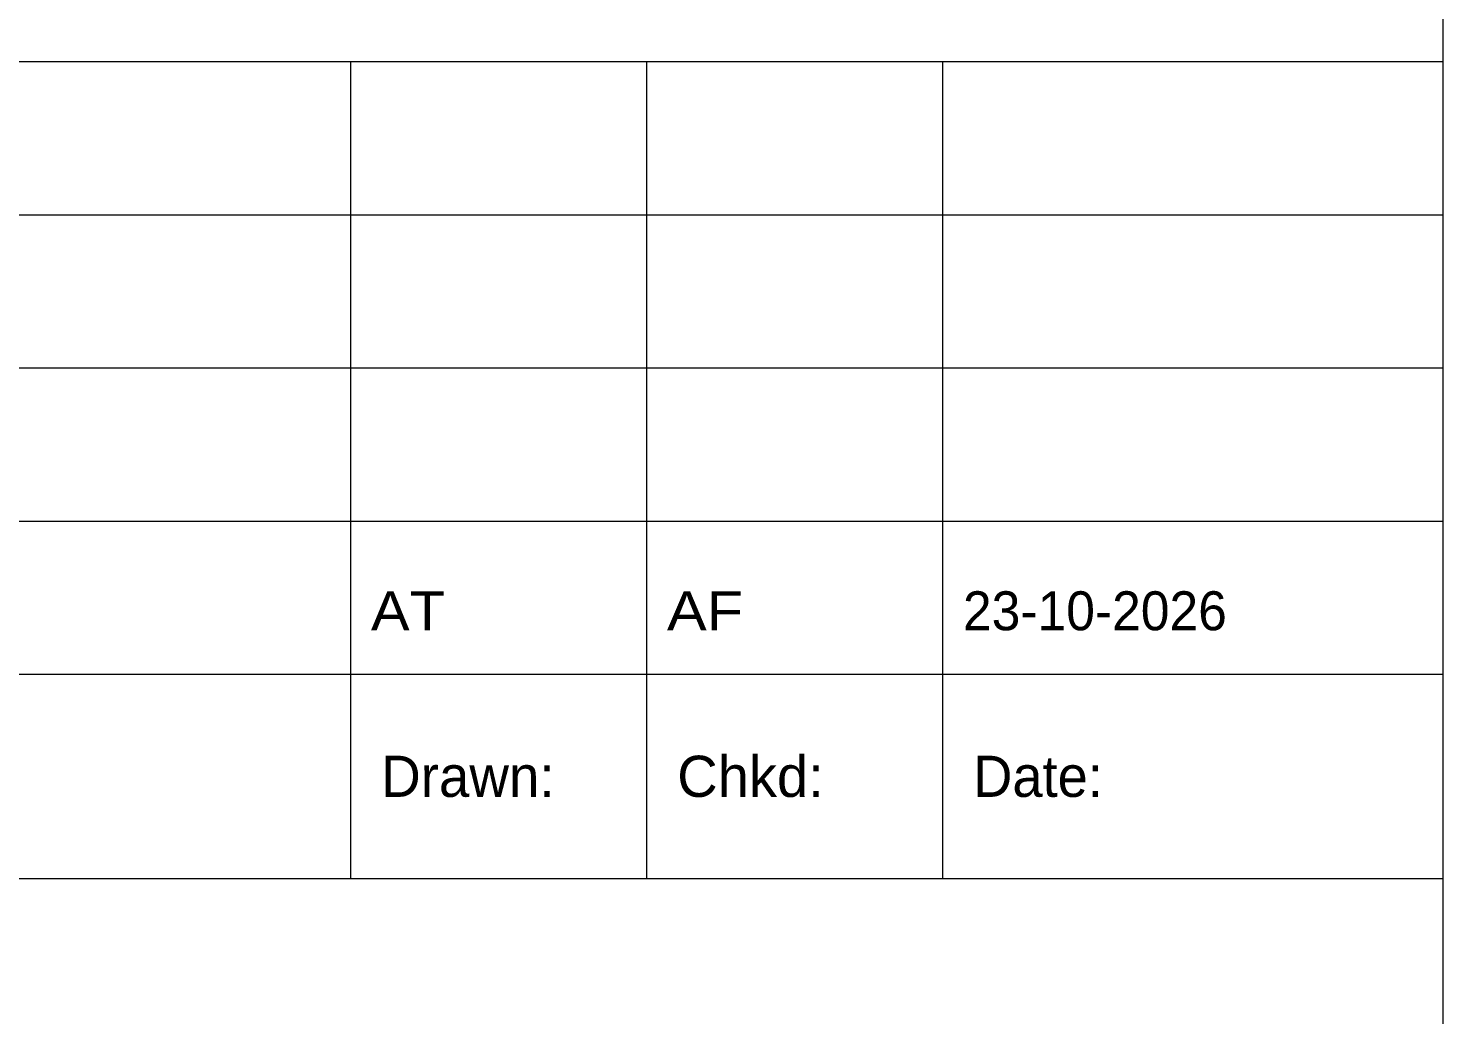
# Paper-space layout '01 Roof Support Layout' of a CAD drawing. Header units: millimetres. Extents: x 5 to 415, y 5 to 287.
# Drawn here: x 365.63 to 414.51, y 140.59 to 174.68 of the extents above; entities that cross this region are included whole.
import ezdxf

# ---------------------------------------------------------------- set-up
doc = ezdxf.new("R2010")
doc.units = ezdxf.units.MM
doc.layers.add('SHEET_GEOMETRY', color=7, linetype='Continuous')
doc.layers.add('SHEET_TEXT', color=7, linetype='Continuous')

# ---------------------------------------------------------------- blocks, each defined once
blk = doc.blocks.new('SHEET_01_ROOF')
at = {"layer": 'SHEET_GEOMETRY', "lineweight": 15}
for p, q in [((414.514, 287.475), (414.514, 4.9)), ((342.194, 173.528), (414.514, 173.528)), ((376.767, 173.528), (376.767, 145.306)), ((386.997, 173.528), (386.997, 145.306)), ((397.228, 173.528), (397.228, 145.306)), ((342.194, 168.236), (414.514, 168.236)), ((342.194, 162.944), (414.514, 162.944)), ((342.194, 157.653), (414.514, 157.653)), ((342.194, 152.361), (414.514, 152.361)), ((342.194, 145.306), (414.514, 145.306))]:
    blk.add_line(p, q, dxfattribs=at)
at = {"layer": 'SHEET_TEXT'}
for s, height, width, p in [('AT', 1.3462, 1.111149, (377.472, 153.879)), ('AF', 1.3462, 1.14228, (387.703, 153.879)), ('23-10-2026', 1.3462, 0.990507, (397.933, 153.879)), ('Chkd:', 1.4224, 1.019446, (388.056, 148.121)), ('Drawn:', 1.4224, 0.99487, (377.825, 148.121)), ('Date:', 1.4224, 0.986257, (398.286, 148.121))]:
    blk.add_text(s, height=height, dxfattribs=dict(at, width=width)).set_placement(p)

psp = doc.layouts.new('01 Roof Support Layout')

# ---------------------------------------------------------------- block references
psp.add_blockref('SHEET_01_ROOF', (0, 0))

doc.saveas('drawing.dxf')
